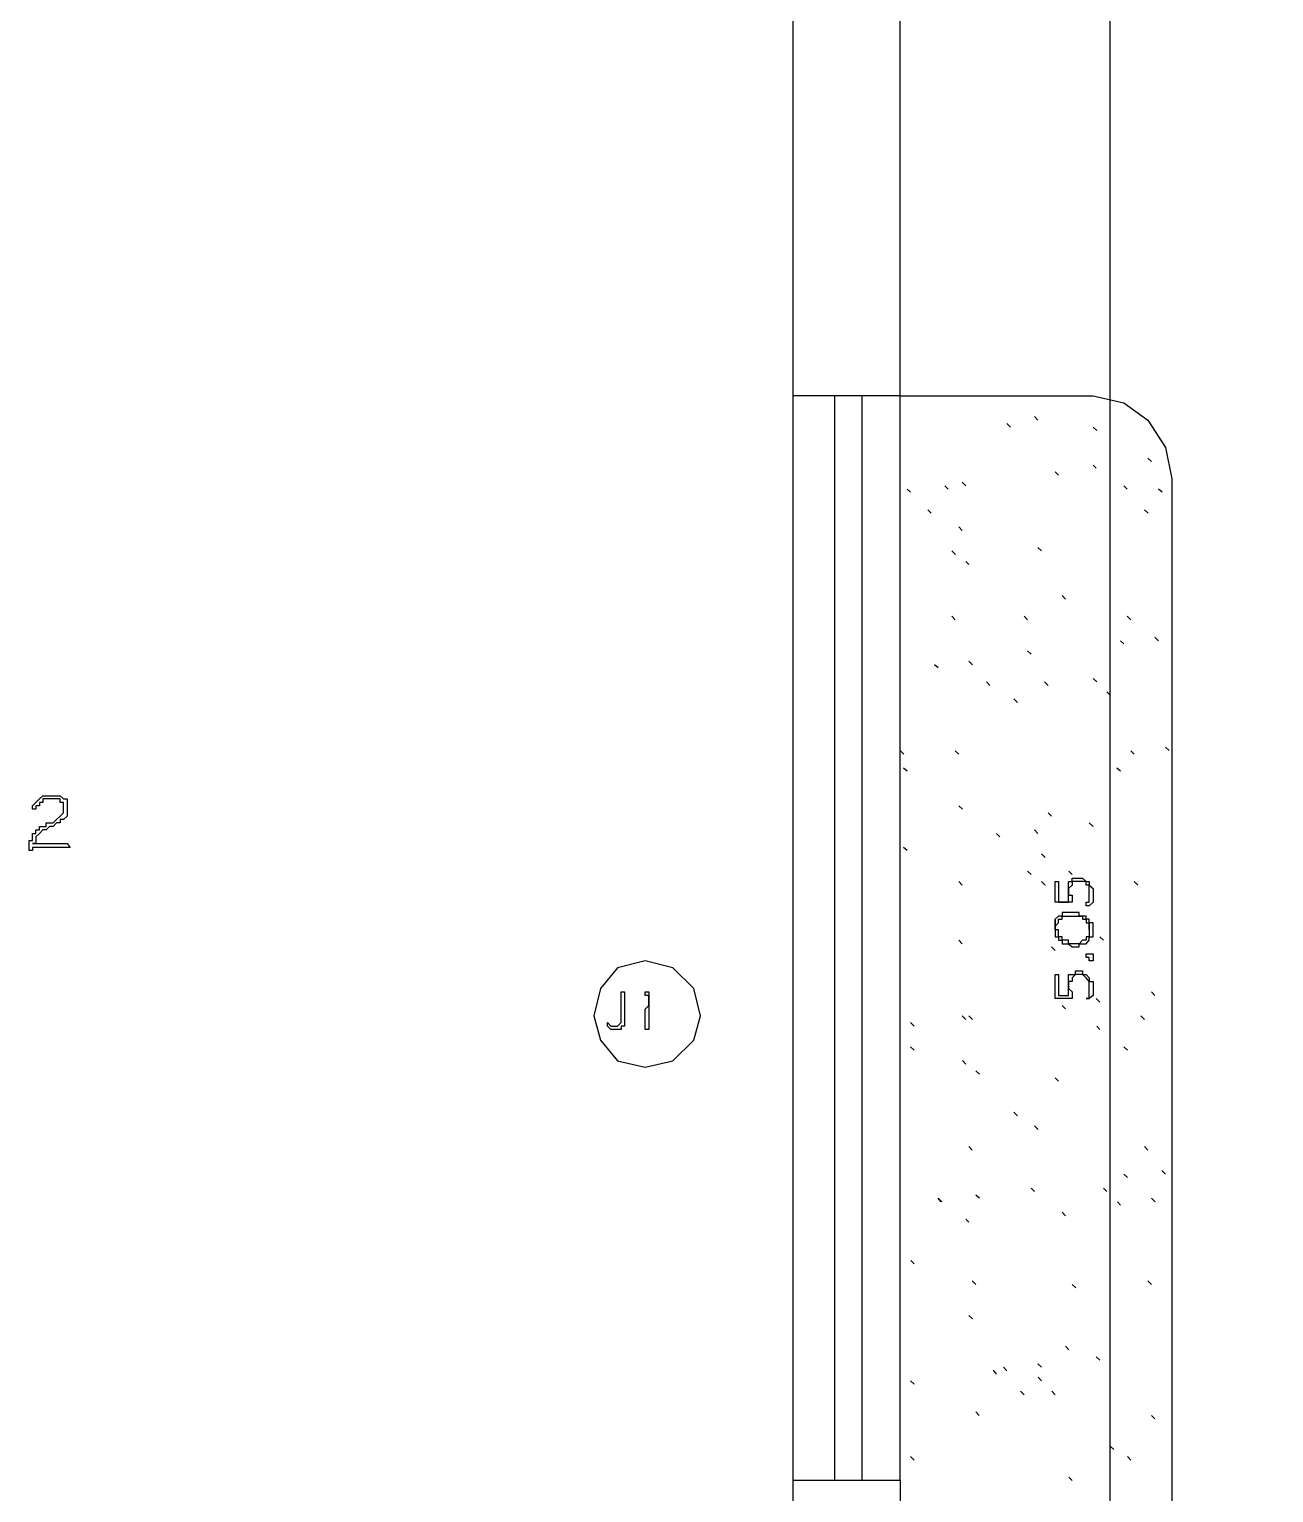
# Model space of a CAD drawing. Header units: millimetres. Extents: x -518.8 to -461.2, y 3.5 to 44.2.
# Drawn here: x -501.945 to -499.644, y 15.835 to 18.541 of the extents above; entities that cross this region are included whole.
import ezdxf

# ---------------------------------------------------------------- set-up
doc = ezdxf.new("R2010")
doc.units = ezdxf.units.MM
doc.header["$MEASUREMENT"] = 0
for name, color, linetype in [('10', 10, 'Continuous'), ('12', 12, 'Continuous'), ('151', 151, 'Continuous'), ('16', 16, 'Continuous'), ('8', 8, 'Continuous'), ('MYSOLIDS', 7, 'Continuous')]:
    doc.layers.add(name, color=color, linetype=linetype)

msp = doc.modelspace()

# ---------------------------------------------------------------- linework, layer by layer
at = {"layer": '10'}
for points in [[(-500.5324, 17.8631), (-500.5324, 19.5879)], [(-500.3346, 17.8631), (-500.3346, 19.3909)], [(-500.3346, 17.8631), (-500.5324, 17.8631)], [(-500.3346, 15.8578), (-500.5324, 15.8578)], [(-500.5324, 14.024), (-500.5324, 15.8578)], [(-500.3346, 15.8578), (-500.3346, 14.3293), (-500.3346, 14.3293), (-494.7203, 14.3293)]]:
    msp.add_lwpolyline(points, dxfattribs=at)
at = {"layer": '12'}
msp.add_lwpolyline([(-500.7038, 16.7172), (-500.7166, 16.7676), (-500.7549, 16.806), (-500.806, 16.8188), (-500.8572, 16.806), (-500.8887, 16.7676), (-500.9015, 16.7172), (-500.8887, 16.6721), (-500.8572, 16.6338), (-500.806, 16.6218), (-500.7549, 16.6338), (-500.7166, 16.6721), (-500.7038, 16.7172)], dxfattribs=at)
at = {"layer": '151'}
for points in [[(-500.3346, 17.8631), (-499.9782, 17.8631), (-499.9782, 17.8631), (-499.9211, 17.8503), (-499.8767, 17.818), (-499.8444, 17.7676), (-499.8324, 17.7097)], [(-500.1308, 17.8052), (-500.1376, 17.812)], [(-500.0805, 17.818), (-500.0865, 17.8248)], [(-499.9714, 17.7992), (-499.9782, 17.8052)], [(-500.0421, 17.7165), (-500.0481, 17.7225)], [(-499.9722, 17.7293), (-499.9782, 17.7353)], [(-499.8699, 17.7421), (-499.8767, 17.7481)], [(-500.3346, 14.3293), (-499.8316, 14.3293), (-499.8316, 17.7097)], [(-500.2459, 17.6909), (-500.2519, 17.6969)], [(-500.2136, 17.6969), (-500.2203, 17.7037)], [(-499.9151, 17.6909), (-499.9211, 17.6969)], [(-500.3158, 17.6849), (-500.3218, 17.6909)], [(-499.8504, 17.6849), (-499.8572, 17.6909)], [(-500.2775, 17.6466), (-500.2835, 17.6526)], [(-499.876, 17.6466), (-499.8827, 17.6526)], [(-500.2203, 17.6142), (-500.2263, 17.621)], [(-500.2324, 17.5699), (-500.2391, 17.5766)], [(-500.0737, 17.5766), (-500.0805, 17.5827)], [(-500.2075, 17.5511), (-500.2136, 17.5571)], [(-500.0293, 17.4872), (-500.0354, 17.4939)], [(-500.2331, 17.4488), (-500.2391, 17.4556)], [(-500.0993, 17.4488), (-500.1053, 17.4556)], [(-499.9083, 17.4488), (-499.9151, 17.4556)], [(-499.9211, 17.4045), (-499.9271, 17.4105)], [(-499.8572, 17.4105), (-499.8639, 17.4172)], [(-500.2008, 17.3661), (-500.2075, 17.3729)], [(-500.0925, 17.3857), (-500.0993, 17.3917)], [(-500.2647, 17.3601), (-500.2714, 17.3661)], [(-500.1692, 17.3278), (-500.1752, 17.3345)], [(-500.0609, 17.3278), (-500.0677, 17.3345)], [(-499.9714, 17.3345), (-499.9782, 17.3406)], [(-500.1181, 17.2962), (-500.1248, 17.303)], [(-499.9459, 17.309), (-499.9527, 17.3157)], [(-499.8376, 17.2075), (-499.8444, 17.2135)], [(-500.3278, 17.2007), (-500.3346, 17.2075)], [(-500.2263, 17.2007), (-500.2331, 17.2067)], [(-499.9023, 17.2007), (-499.9083, 17.2067)], [(-500.3218, 17.1691), (-500.3286, 17.1751)], [(-499.9271, 17.1691), (-499.9339, 17.1751)], [(-500.2196, 17.0992), (-500.2263, 17.1052)], [(-500.0549, 17.0864), (-500.0609, 17.0924)], [(-499.9782, 17.0669), (-499.985, 17.0736)], [(-500.1504, 17.0481), (-500.1564, 17.0541)], [(-500.0805, 17.0541), (-500.0865, 17.0609)], [(-500.3218, 17.0225), (-500.3286, 17.0285)], [(-500.0669, 17.0097), (-500.0737, 17.0165)], [(-500.2203, 16.9586), (-500.2263, 16.9654)], [(-500.0925, 16.9782), (-500.0993, 16.9842)], [(-500.0669, 16.9586), (-500.0737, 16.9654)], [(-500.0166, 16.9782), (-500.0226, 16.9842)], [(-499.8955, 16.9586), (-499.9023, 16.9654)], [(-500.2203, 16.8503), (-500.2263, 16.8571)], [(-499.9587, 16.8571), (-499.9654, 16.8631)], [(-500.0481, 16.8375), (-500.0549, 16.8443)], [(-499.9654, 16.7421), (-499.9722, 16.7488)], [(-499.8639, 16.7548), (-499.8699, 16.7616)], [(-500.0293, 16.73), (-500.0354, 16.736)], [(-500.309, 16.6977), (-500.3158, 16.7045)], [(-500.2136, 16.7105), (-500.2203, 16.7172)], [(-500.2008, 16.7105), (-500.2075, 16.7172)], [(-499.9654, 16.6917), (-499.9714, 16.6977)], [(-499.8827, 16.7105), (-499.8895, 16.7172)], [(-500.309, 16.6533), (-500.3158, 16.6594)], [(-499.9143, 16.6533), (-499.9211, 16.6594)], [(-500.2136, 16.6278), (-500.2196, 16.6345)], [(-500.188, 16.609), (-500.1948, 16.615)], [(-500.0421, 16.5962), (-500.0481, 16.6022)], [(-500.1181, 16.5323), (-500.1248, 16.5391)], [(-500.0797, 16.5067), (-500.0865, 16.5135)], [(-500.2015, 16.4684), (-500.2075, 16.4751)], [(-499.8767, 16.4684), (-499.8827, 16.4751)], [(-499.9143, 16.418), (-499.9211, 16.424)], [(-499.8444, 16.424), (-499.8511, 16.4308)], [(-500.0865, 16.3924), (-500.0925, 16.3985)], [(-499.9527, 16.3924), (-499.9587, 16.3985)], [(-500.2587, 16.3729), (-500.2647, 16.3797)], [(-500.2579, 16.3729), (-500.2647, 16.3797)], [(-500.188, 16.3797), (-500.1948, 16.3857)], [(-499.9271, 16.3669), (-499.9331, 16.3729)], [(-499.8632, 16.3729), (-499.8699, 16.3797)], [(-500.0293, 16.3473), (-500.0354, 16.3541)], [(-500.2075, 16.3353), (-500.2136, 16.3413)], [(-500.309, 16.2586), (-500.3151, 16.2646)], [(-500.1948, 16.2203), (-500.2015, 16.227)], [(-500.0098, 16.2142), (-500.0166, 16.2203)], [(-499.8699, 16.2203), (-499.8767, 16.227)], [(-500.2008, 16.1571), (-500.2075, 16.1631)], [(-500.0226, 16.0992), (-500.0293, 16.106)], [(-500.0737, 16.0676), (-500.0805, 16.0736)], [(-499.9654, 16.0804), (-499.9722, 16.0864)], [(-500.1564, 16.0548), (-500.1624, 16.0616)], [(-500.1376, 16.0609), (-500.1436, 16.0676)], [(-500.0737, 16.0421), (-500.0797, 16.0488)], [(-500.309, 16.036), (-500.3158, 16.0421)], [(-500.1053, 16.0165), (-500.1121, 16.0233)], [(-500.0481, 16.0165), (-500.0542, 16.0233)], [(-500.1887, 15.9782), (-500.1948, 15.9849)], [(-499.8639, 15.9721), (-499.8699, 15.9782)], [(-499.9399, 15.915), (-499.9459, 15.921)], [(-500.309, 15.8954), (-500.3158, 15.9022)], [(-499.9083, 15.8954), (-499.9143, 15.9022)], [(-500.0166, 15.8578), (-500.0226, 15.8639)]]:
    msp.add_lwpolyline(points, dxfattribs=at)
at = {"layer": '16'}
msp.add_lwpolyline([(-499.9466, 14.2789), (-499.9466, 19.4413)], dxfattribs=at)
at = {"layer": '8'}
for points in [[(-500.5324, 15.8578), (-500.5324, 17.8631)], [(-500.4557, 15.8578), (-500.4557, 17.8631)], [(-500.4053, 15.8578), (-500.4053, 17.8631)], [(-500.3346, 15.8578), (-500.3346, 17.8631)]]:
    msp.add_lwpolyline(points, dxfattribs=at)
at = {"layer": 'MYSOLIDS'}
for points in [[(-501.9391, 17.0353), (-501.8752, 17.0353), (-501.8752, 17.0353), (-501.8752, 17.0353), (-501.8692, 17.0285), (-501.8692, 17.0285), (-501.8752, 17.0285), (-501.8752, 17.0285), (-501.8752, 17.0285), (-501.8752, 17.0285), (-501.9391, 17.0285), (-501.9391, 17.0225), (-501.9391, 17.0225), (-501.9391, 17.0225), (-501.9391, 17.0225), (-501.9451, 17.0225), (-501.9451, 17.0225), (-501.9451, 17.0285), (-501.9451, 17.0285), (-501.9451, 17.0353), (-501.9451, 17.0413), (-501.9391, 17.0413), (-501.9391, 17.0481), (-501.9391, 17.0481), (-501.9391, 17.0541), (-501.9331, 17.0541), (-501.9331, 17.0609), (-501.9263, 17.0609), (-501.9263, 17.0609), (-501.9263, 17.0669), (-501.9203, 17.0669), (-501.9136, 17.0669), (-501.9136, 17.0736), (-501.9075, 17.0736), (-501.9008, 17.0736), (-501.8948, 17.0797), (-501.8948, 17.0797), (-501.8948, 17.0797), (-501.888, 17.0864), (-501.888, 17.0864), (-501.882, 17.0924), (-501.882, 17.0924), (-501.882, 17.0992), (-501.882, 17.0992), (-501.882, 17.1052), (-501.882, 17.1112), (-501.888, 17.1112), (-501.888, 17.1112), (-501.888, 17.118), (-501.8948, 17.118), (-501.9008, 17.118), (-501.9008, 17.118), (-501.9075, 17.118), (-501.9136, 17.118), (-501.9203, 17.118), (-501.9203, 17.118), (-501.9203, 17.1112), (-501.9263, 17.1112), (-501.9263, 17.1052), (-501.9331, 17.1052), (-501.9331, 17.0992), (-501.9331, 17.0992), (-501.9391, 17.0992), (-501.9391, 17.0992), (-501.9391, 17.0992), (-501.9391, 17.0992), (-501.9391, 17.0992), (-501.9391, 17.0992), (-501.9391, 17.1052), (-501.9391, 17.1052), (-501.9331, 17.1112), (-501.9331, 17.1112), (-501.9331, 17.1112), (-501.9263, 17.118), (-501.9263, 17.118), (-501.9203, 17.124), (-501.9203, 17.124), (-501.9136, 17.124), (-501.9075, 17.124), (-501.9075, 17.124), (-501.9008, 17.124), (-501.9008, 17.124), (-501.8948, 17.124), (-501.888, 17.124), (-501.888, 17.124), (-501.882, 17.118), (-501.882, 17.118), (-501.8752, 17.118), (-501.8752, 17.1112), (-501.8752, 17.1052), (-501.8752, 17.1052), (-501.8752, 17.0992), (-501.8752, 17.0992), (-501.8752, 17.0924), (-501.8752, 17.0924), (-501.8752, 17.0864), (-501.882, 17.0797), (-501.882, 17.0797), (-501.888, 17.0797), (-501.888, 17.0736), (-501.8948, 17.0736), (-501.8948, 17.0736), (-501.9008, 17.0669), (-501.9075, 17.0669), (-501.9075, 17.0669), (-501.9136, 17.0609), (-501.9203, 17.0609), (-501.9203, 17.0609), (-501.9263, 17.0541), (-501.9263, 17.0541), (-501.9331, 17.0481), (-501.9331, 17.0481), (-501.9331, 17.0413), (-501.9331, 17.0353), (-501.9391, 17.0353), (-501.9391, 17.0353), (-501.9391, 17.0353), (-501.9391, 17.0353)], [(-500.0421, 16.927), (-500.0421, 16.927), (-500.0354, 16.927), (-500.0354, 16.927), (-500.0293, 16.927), (-500.0293, 16.927), (-500.0233, 16.927), (-500.0233, 16.927), (-500.0233, 16.927), (-500.0233, 16.933), (-500.0233, 16.933), (-500.0233, 16.9398), (-500.0233, 16.9398), (-500.0233, 16.9398), (-500.0233, 16.9458), (-500.0233, 16.9458), (-500.0233, 16.9458), (-500.0233, 16.9526), (-500.0233, 16.9586), (-500.0233, 16.9586), (-500.0233, 16.9586), (-500.0233, 16.9654), (-500.0233, 16.9654), (-500.0166, 16.9654), (-500.0166, 16.9714), (-500.0105, 16.9714), (-500.0105, 16.9714), (-500.0038, 16.9714), (-500.0038, 16.9714), (-500.0038, 16.9714), (-499.9978, 16.9714), (-499.9978, 16.9714), (-499.9978, 16.9714), (-499.991, 16.9654), (-499.991, 16.9654), (-499.985, 16.9654), (-499.985, 16.9654), (-499.985, 16.9586), (-499.985, 16.9586), (-499.9782, 16.9526), (-499.9782, 16.9526), (-499.9782, 16.9458), (-499.9782, 16.9458), (-499.9782, 16.9398), (-499.9782, 16.9398), (-499.9782, 16.933), (-499.9782, 16.933), (-499.9782, 16.927), (-499.9782, 16.927), (-499.9782, 16.927), (-499.985, 16.9203), (-499.985, 16.9203), (-499.985, 16.9203), (-499.991, 16.9203), (-499.991, 16.9203), (-499.991, 16.9203), (-499.991, 16.9203), (-499.991, 16.927), (-499.985, 16.927), (-499.985, 16.927), (-499.985, 16.927), (-499.985, 16.927), (-499.985, 16.933), (-499.985, 16.933), (-499.985, 16.933), (-499.985, 16.9398), (-499.985, 16.9398), (-499.985, 16.9398), (-499.985, 16.9458), (-499.985, 16.9458), (-499.985, 16.9526), (-499.985, 16.9526), (-499.985, 16.9586), (-499.991, 16.9586), (-499.991, 16.9586), (-499.991, 16.9654), (-499.9978, 16.9654), (-499.9978, 16.9654), (-500.0038, 16.9654), (-500.0038, 16.9654), (-500.0105, 16.9654), (-500.0105, 16.9654), (-500.0166, 16.9654), (-500.0166, 16.9586), (-500.0166, 16.9586), (-500.0166, 16.9586), (-500.0166, 16.9586), (-500.0233, 16.9526), (-500.0233, 16.9526), (-500.0233, 16.9458), (-500.0233, 16.9458), (-500.0233, 16.9398), (-500.0233, 16.9398), (-500.0166, 16.9398), (-500.0166, 16.933), (-500.0166, 16.933), (-500.0166, 16.933), (-500.0166, 16.927), (-500.0166, 16.927), (-500.0166, 16.927), (-500.0166, 16.927), (-500.0166, 16.927), (-500.0166, 16.927), (-500.0166, 16.927), (-500.0233, 16.927), (-500.0233, 16.927), (-500.0293, 16.927), (-500.0293, 16.927), (-500.0354, 16.927), (-500.0354, 16.927), (-500.0421, 16.927), (-500.0421, 16.927), (-500.0421, 16.927), (-500.0481, 16.927), (-500.0481, 16.927), (-500.0481, 16.927), (-500.0481, 16.927), (-500.0481, 16.933), (-500.0481, 16.933), (-500.0481, 16.9398), (-500.0481, 16.9398), (-500.0481, 16.9458), (-500.0481, 16.9458), (-500.0481, 16.9526), (-500.0481, 16.9526), (-500.0481, 16.9586), (-500.0481, 16.9586), (-500.0481, 16.9654), (-500.0481, 16.9654), (-500.0481, 16.9654), (-500.0481, 16.9654), (-500.0481, 16.9654), (-500.0481, 16.9654), (-500.0481, 16.9654), (-500.0481, 16.9654), (-500.0481, 16.9654), (-500.0421, 16.9654), (-500.0421, 16.9586), (-500.0421, 16.9586), (-500.0421, 16.9526), (-500.0421, 16.9526), (-500.0421, 16.9458), (-500.0421, 16.9398), (-500.0421, 16.9398), (-500.0421, 16.933), (-500.0421, 16.933), (-500.0421, 16.927), (-500.0421, 16.927), (-500.0421, 16.927), (-500.0421, 16.927)], [(-500.0481, 16.8954), (-500.0481, 16.8827), (-500.0481, 16.8827), (-500.0421, 16.8887), (-500.0421, 16.8887), (-500.0421, 16.8954), (-500.0421, 16.8954), (-500.0354, 16.8954), (-500.0354, 16.8954), (-500.0354, 16.9015), (-500.0293, 16.9015), (-500.0293, 16.9015), (-500.0233, 16.9015), (-500.0233, 16.9015), (-500.0166, 16.9015), (-500.0166, 16.9015), (-500.0166, 16.9015), (-500.0105, 16.9015), (-500.0105, 16.9015), (-500.0038, 16.9015), (-500.0038, 16.9015), (-500.0038, 16.9015), (-499.9978, 16.9015), (-499.9978, 16.8954), (-499.9978, 16.8954), (-499.991, 16.8954), (-499.991, 16.8887), (-499.985, 16.8887), (-499.985, 16.8887), (-499.985, 16.8827), (-499.985, 16.8827), (-499.985, 16.8759), (-499.985, 16.8759), (-499.985, 16.8887), (-499.985, 16.8887), (-499.985, 16.8954), (-499.991, 16.8954), (-499.991, 16.9015), (-499.991, 16.9015), (-499.9978, 16.9015), (-499.9978, 16.9015), (-500.0038, 16.9015), (-500.0038, 16.9082), (-500.0038, 16.9082), (-500.0105, 16.9082), (-500.0105, 16.9082), (-500.0166, 16.9082), (-500.0233, 16.9082), (-500.0233, 16.9082), (-500.0233, 16.9082), (-500.0293, 16.9082), (-500.0293, 16.9082), (-500.0354, 16.9082), (-500.0354, 16.9015), (-500.0421, 16.9015), (-500.0421, 16.9015), (-500.0421, 16.9015), (-500.0421, 16.9015), (-500.0481, 16.8954), (-500.0481, 16.8954)], [(-500.0481, 16.8827), (-500.0481, 16.8759), (-500.0481, 16.8759), (-500.0481, 16.8699), (-500.0481, 16.8699), (-500.0481, 16.8631), (-500.0481, 16.8631), (-500.0421, 16.8631), (-500.0421, 16.8571), (-500.0421, 16.8571), (-500.0354, 16.8571), (-500.0354, 16.8503), (-500.0293, 16.8503), (-500.0293, 16.8503), (-500.0293, 16.8503), (-500.0233, 16.8503), (-500.0233, 16.8503), (-500.0166, 16.8443), (-500.0166, 16.8443), (-500.0105, 16.8443), (-500.0105, 16.8443), (-500.0038, 16.8443), (-500.0038, 16.8503), (-499.9978, 16.8503), (-499.9978, 16.8503), (-499.9978, 16.8503), (-499.991, 16.8503), (-499.991, 16.8503), (-499.985, 16.8571), (-499.985, 16.8571), (-499.985, 16.8571), (-499.985, 16.8631), (-499.9782, 16.8631), (-499.9782, 16.8631), (-499.9782, 16.8699), (-499.9782, 16.8699), (-499.9782, 16.8759), (-499.9782, 16.8759), (-499.9782, 16.8827), (-499.9782, 16.8827), (-499.9782, 16.8887), (-499.985, 16.8887), (-499.985, 16.8759), (-499.985, 16.8759), (-499.985, 16.8699), (-499.985, 16.8699), (-499.985, 16.8631), (-499.985, 16.8631), (-499.991, 16.8631), (-499.991, 16.8571), (-499.991, 16.8571), (-499.9978, 16.8571), (-499.9978, 16.8571), (-500.0038, 16.8503), (-500.0038, 16.8503), (-500.0105, 16.8503), (-500.0105, 16.8503), (-500.0105, 16.8503), (-500.0166, 16.8503), (-500.0166, 16.8503), (-500.0233, 16.8503), (-500.0233, 16.8571), (-500.0293, 16.8571), (-500.0293, 16.8571), (-500.0354, 16.8571), (-500.0354, 16.8571), (-500.0354, 16.8631), (-500.0421, 16.8631), (-500.0421, 16.8631), (-500.0421, 16.8699), (-500.0421, 16.8699), (-500.0421, 16.8759), (-500.0481, 16.8759), (-500.0481, 16.8827), (-500.0481, 16.8954), (-500.0481, 16.8954), (-500.0481, 16.8887), (-500.0481, 16.8887), (-500.0481, 16.8827), (-500.0481, 16.8827), (-500.0481, 16.8827)], [(-499.9782, 16.8248), (-499.9782, 16.8188), (-499.9782, 16.8188), (-499.985, 16.8188), (-499.985, 16.8188), (-499.985, 16.8188), (-499.985, 16.8248), (-499.991, 16.8248), (-499.991, 16.8248), (-499.991, 16.8315), (-499.991, 16.8315), (-499.985, 16.8315), (-499.985, 16.8315), (-499.985, 16.8315), (-499.9782, 16.8315), (-499.9782, 16.8248), (-499.9782, 16.8248), (-499.9782, 16.8248), (-499.9782, 16.8248), (-499.9782, 16.8248)], [(-500.0421, 16.7548), (-500.0421, 16.7548), (-500.0354, 16.7548), (-500.0354, 16.7548), (-500.0293, 16.7548), (-500.0293, 16.7548), (-500.0233, 16.7548), (-500.0233, 16.7548), (-500.0233, 16.7548), (-500.0233, 16.7548), (-500.0233, 16.7616), (-500.0233, 16.7616), (-500.0233, 16.7616), (-500.0233, 16.7676), (-500.0233, 16.7676), (-500.0233, 16.7744), (-500.0233, 16.7744), (-500.0233, 16.7804), (-500.0233, 16.7804), (-500.0233, 16.7872), (-500.0233, 16.7872), (-500.0233, 16.7932), (-500.0233, 16.7932), (-500.0166, 16.7932), (-500.0166, 16.7932), (-500.0105, 16.7932), (-500.0105, 16.8), (-500.0038, 16.8), (-500.0038, 16.8), (-500.0038, 16.8), (-499.9978, 16.8), (-499.9978, 16.7932), (-499.9978, 16.7932), (-499.991, 16.7932), (-499.991, 16.7932), (-499.985, 16.7872), (-499.985, 16.7872), (-499.985, 16.7872), (-499.985, 16.7804), (-499.9782, 16.7804), (-499.9782, 16.7804), (-499.9782, 16.7744), (-499.9782, 16.7744), (-499.9782, 16.7676), (-499.9782, 16.7676), (-499.9782, 16.7616), (-499.9782, 16.7616), (-499.9782, 16.7548), (-499.9782, 16.7548), (-499.9782, 16.7548), (-499.985, 16.7488), (-499.985, 16.7488), (-499.985, 16.7488), (-499.991, 16.7488), (-499.991, 16.7488), (-499.991, 16.7488), (-499.991, 16.7488), (-499.991, 16.7488), (-499.985, 16.7488), (-499.985, 16.7548), (-499.985, 16.7548), (-499.985, 16.7548), (-499.985, 16.7548), (-499.985, 16.7548), (-499.985, 16.7616), (-499.985, 16.7616), (-499.985, 16.7676), (-499.985, 16.7676), (-499.985, 16.7744), (-499.985, 16.7744), (-499.985, 16.7804), (-499.985, 16.7804), (-499.985, 16.7804), (-499.991, 16.7872), (-499.991, 16.7872), (-499.991, 16.7872), (-499.9978, 16.7932), (-499.9978, 16.7932), (-500.0038, 16.7932), (-500.0038, 16.7932), (-500.0105, 16.7932), (-500.0105, 16.7932), (-500.0166, 16.7872), (-500.0166, 16.7872), (-500.0166, 16.7872), (-500.0166, 16.7872), (-500.0166, 16.7804), (-500.0233, 16.7804), (-500.0233, 16.7744), (-500.0233, 16.7744), (-500.0233, 16.7676), (-500.0233, 16.7676), (-500.0233, 16.7676), (-500.0166, 16.7616), (-500.0166, 16.7616), (-500.0166, 16.7616), (-500.0166, 16.7548), (-500.0166, 16.7548), (-500.0166, 16.7548), (-500.0166, 16.7548), (-500.0166, 16.7488), (-500.0166, 16.7488), (-500.0166, 16.7488), (-500.0166, 16.7488), (-500.0233, 16.7488), (-500.0233, 16.7488), (-500.0293, 16.7488), (-500.0293, 16.7488), (-500.0354, 16.7488), (-500.0354, 16.7488), (-500.0421, 16.7488), (-500.0421, 16.7488), (-500.0421, 16.7488), (-500.0481, 16.7488), (-500.0481, 16.7548), (-500.0481, 16.7548), (-500.0481, 16.7548), (-500.0481, 16.7616), (-500.0481, 16.7616), (-500.0481, 16.7616), (-500.0481, 16.7676), (-500.0481, 16.7676), (-500.0481, 16.7744), (-500.0481, 16.7744), (-500.0481, 16.7804), (-500.0481, 16.7804), (-500.0481, 16.7872), (-500.0481, 16.7872), (-500.0481, 16.7932), (-500.0481, 16.7932), (-500.0481, 16.7932), (-500.0481, 16.7932), (-500.0481, 16.7932), (-500.0481, 16.7932), (-500.0481, 16.7932), (-500.0481, 16.7932), (-500.0421, 16.7932), (-500.0421, 16.7872), (-500.0421, 16.7872), (-500.0421, 16.7804), (-500.0421, 16.7744), (-500.0421, 16.7744), (-500.0421, 16.7676), (-500.0421, 16.7616), (-500.0421, 16.7616), (-500.0421, 16.7548), (-500.0421, 16.7548), (-500.0421, 16.7548), (-500.0421, 16.7548), (-500.0421, 16.7548)], [(-500.8504, 16.7172), (-500.8504, 16.7616), (-500.8504, 16.7616), (-500.8504, 16.7616), (-500.8504, 16.7616), (-500.8504, 16.7616), (-500.8444, 16.7616), (-500.8444, 16.7616), (-500.8444, 16.7616), (-500.8444, 16.7616), (-500.8444, 16.7172), (-500.8444, 16.7105), (-500.8444, 16.7105), (-500.8444, 16.7045), (-500.8444, 16.7045), (-500.8444, 16.7045), (-500.8444, 16.6977), (-500.8504, 16.6977), (-500.8504, 16.6977), (-500.8504, 16.6917), (-500.8504, 16.6917), (-500.8572, 16.6917), (-500.8572, 16.6917), (-500.8632, 16.6917), (-500.8632, 16.6917), (-500.8632, 16.6917), (-500.8699, 16.6917), (-500.8699, 16.6917), (-500.876, 16.6977), (-500.876, 16.6977), (-500.876, 16.6977), (-500.876, 16.7045), (-500.876, 16.7045), (-500.876, 16.7045), (-500.876, 16.7045), (-500.876, 16.7045), (-500.876, 16.7045), (-500.876, 16.7045), (-500.876, 16.7045), (-500.876, 16.7045), (-500.876, 16.7045), (-500.8699, 16.6977), (-500.8699, 16.6977), (-500.8699, 16.6977), (-500.8699, 16.6977), (-500.8632, 16.6977), (-500.8632, 16.6977), (-500.8572, 16.6977), (-500.8572, 16.6977), (-500.8572, 16.6977), (-500.8572, 16.6977), (-500.8504, 16.7045), (-500.8504, 16.7045), (-500.8504, 16.7045), (-500.8504, 16.7105), (-500.8504, 16.7105), (-500.8504, 16.7105), (-500.8504, 16.7105), (-500.8504, 16.7172), (-500.8504, 16.7172), (-500.8504, 16.7172), (-500.8504, 16.7172), (-500.8504, 16.7172)], [(-500.806, 16.6977), (-500.806, 16.6977), (-500.806, 16.7045), (-500.806, 16.7045), (-500.806, 16.7045), (-500.806, 16.7105), (-500.806, 16.7105), (-500.806, 16.7172), (-500.806, 16.7172), (-500.806, 16.7233), (-500.806, 16.7233), (-500.806, 16.7293), (-500.7993, 16.736), (-500.7993, 16.736), (-500.7993, 16.7421), (-500.7993, 16.7421), (-500.7993, 16.7421), (-500.7993, 16.7488), (-500.7993, 16.7488), (-500.7993, 16.7548), (-500.806, 16.7548), (-500.806, 16.7616), (-500.7993, 16.7616), (-500.7993, 16.7616), (-500.7993, 16.7616), (-500.7993, 16.7616), (-500.7993, 16.7616), (-500.7993, 16.7616), (-500.7993, 16.7616), (-500.7993, 16.7548), (-500.7993, 16.7548), (-500.7993, 16.7488), (-500.7993, 16.7488), (-500.7993, 16.7421), (-500.7993, 16.7421), (-500.7993, 16.736), (-500.7993, 16.736), (-500.7993, 16.7293), (-500.7993, 16.7293), (-500.7993, 16.7233), (-500.7993, 16.7233), (-500.7993, 16.7172), (-500.7993, 16.7172), (-500.7993, 16.7105), (-500.7993, 16.7105), (-500.7993, 16.7045), (-500.7993, 16.6977), (-500.7993, 16.6977), (-500.7993, 16.6977), (-500.7993, 16.6977), (-500.7993, 16.6917), (-500.7993, 16.6917), (-500.7993, 16.6917), (-500.7993, 16.6917), (-500.806, 16.6917), (-500.806, 16.6917), (-500.806, 16.6977), (-500.806, 16.6977), (-500.806, 16.6977), (-500.806, 16.6977), (-500.806, 16.6977)]]:
    msp.add_lwpolyline(points, dxfattribs=at)

doc.saveas('drawing.dxf')
